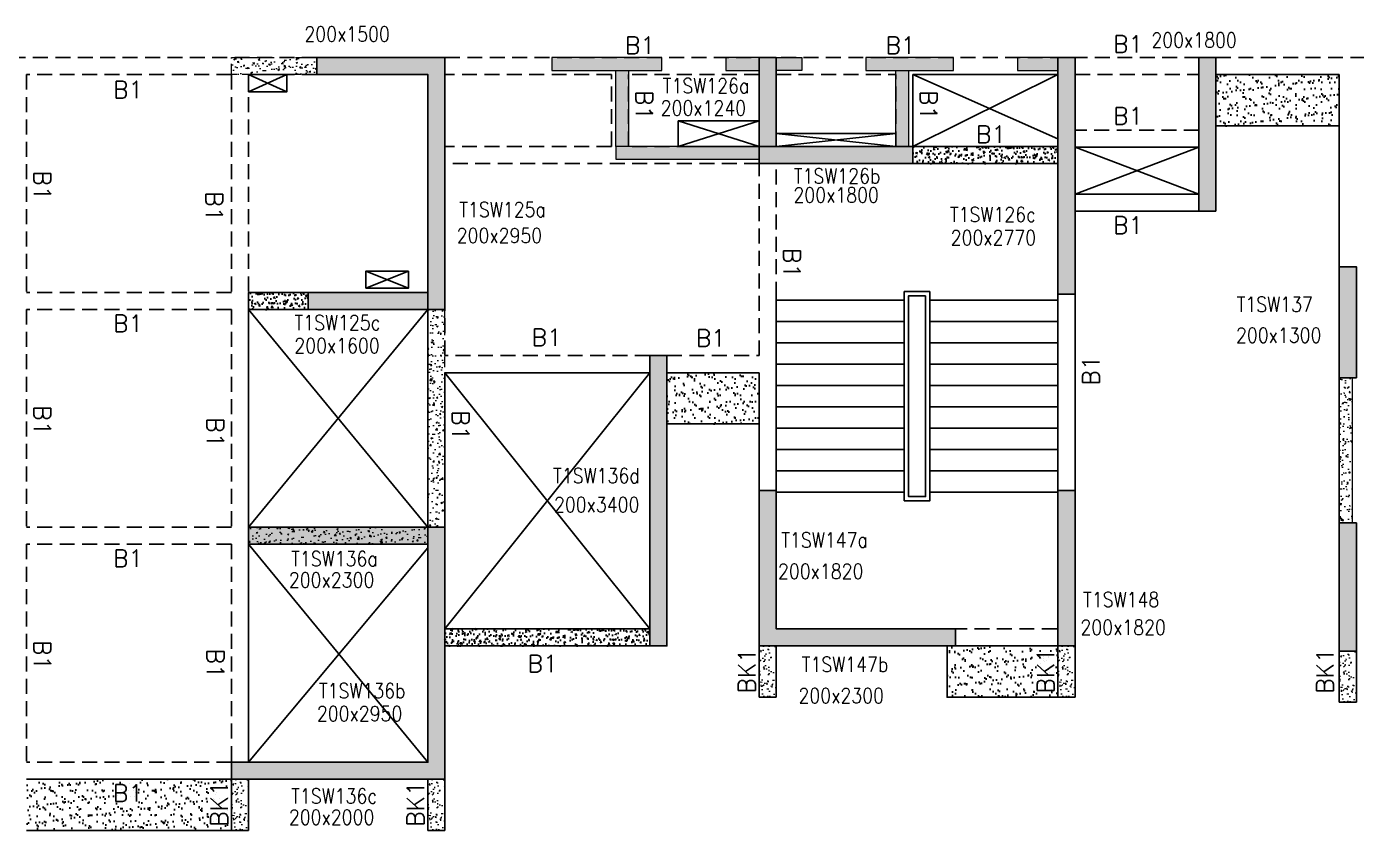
# Model space of a CAD drawing. Header units: millimetres. Extents: x 1078357 to 2594950, y -4969473 to -4636555.
# Drawn here: x 2233855 to 2249430, y -4676153 to -4666740 of the extents above; entities that cross this region are included whole.
import ezdxf

# ---------------------------------------------------------------- set-up
doc = ezdxf.new("R2010")
doc.units = ezdxf.units.MM
doc.header["$PDMODE"] = 35
for name, pattern in [('CONTINOUS', [0]), ('HIDDEN', [0.375, 0.25, -0.125]), ('New Retail block$0$CONTINOUS', [0])]:
    doc.linetypes.add(name, pattern=pattern)
for name, color, linetype, lineweight in [('A-_ANOTDIMA_D-', 6, 'Continuous', 13), ('COL. NO.', 30, 'Continuous', 25), ('COL. SIZE', 7, 'Continuous', 25), ('HATCH', 8, 'Continuous', 30), ('Origin', 40, 'Continuous', 30), ('RCC UPSTAND', 43, 'Continuous', 30), ('S-NON STR RCC WALL', 8, 'Continuous', 0)]:
    doc.layers.add(name, color=color, linetype=linetype, lineweight=lineweight)
for name, color, linetype in [('B-200x650', 241, 'HIDDEN'), ('NON STR. RCC WALL', 6, 'Continuous'), ('S-COLUMN_SHEAR WALL', 1, 'Continuous'), ('S-CUT OUT', 3, 'Continuous'), ('S-PROJECTION', 54, 'New Retail block$0$CONTINOUS'), ('S-STAIR', 8, 'Continuous')]:
    doc.layers.add(name, color=color, linetype=linetype)
doc.styles.add('ROMANS', font='romans.shx', dxfattribs={"width": 0.85})
pattern_1 = [(37.47015413, (-4030852.66, 23381475.28), (-4.72361136, 146.8264517), [0, -115.824, 0, -129.54, 0, -123.825]), (7.4701541, (-4030852.66, 23381475.28), (134.9689868, 214.9772528), [0, -62.484, 0, -104.394, 0, -40.005]), (327.47015413, (-4030946.39, 23381475.33), (237.29790347, 0.3075449), [0, -38.1, 0, -137.16, 0, -179.07]), (317.4701541, (-4030946.39, 23381475.33), (229.1017424, 66.759465), [0, -19.05, 0, -89.916, 0, -102.87])]
pattern_2 = [(50, (2195606.91, -4669954.29), (182.18467, -15.9391), [19.05, -209.55]), (355, (2195606.91, -4669954.29), (-35.2434, 191.05685), [15.24, -167.6406]), (100.45144, (2195622.1, -4669955.61), (146.94125, 175.11775), [16.19, -178.09024]), (46.1842, (2195606.9, -4669903.49), (271.079, -42.0423), [28.575, -314.325]), (96.63556, (2195629.5, -4669907), (237.4041, 247.4261), [24.285, -267.1356]), (351.18415, (2195606.9, -4669903.49), (237.4041, 247.4261), [22.86, -251.4597]), (21, (2195632.31, -4669916.19), (151.6144, -102.2652), [19.05, -209.55]), (326, (2195632.31, -4669916.19), (61.802, 184.188), [15.24, -167.64]), (71.45144, (2195644.94, -4669924.7), (213.4164, 81.9228), [16.19, -178.0899]), (37.5, (2195606.91, -4669954.285), (3.0886, 84.55504), [0, -165.608, 0, -170.18, 0, -168.275]), (7.5, (2195606.91, -4669954.285), (66.81966, 100.18057), [0, -97.028, 0, -161.798, 0, -64.135]), (327.5, (2195550.27, -4669954.285), (135.5906, -5.72874), [0, -63.5, 0, -198.12, 0, -262.89]), (317.5, (2195524.87, -4669954.29), (148.12918, 25.4265), [0, -82.55, 0, -131.572, 0, -186.69])]

# ---------------------------------------------------------------- blocks, each defined once
blk = doc.blocks.new('G$CD63B60BD')
at = {"layer": 'COL. NO.', "linetype": 'Continuous', "style": 'ROMANS', "width": 0.85}
for s, p in [('T1SW126a', (75951, 6532, -320)), ('T1SW126b', (77486, 5476, -320)), ('T1SW125a', (73568, 5083, -320)), ('T1SW126c', (79314, 5025, -320)), ('T1SW137', (82673, 3974, -320)), ('T1SW125c', (71638, 3759, -320)), ('T1SW136d', (74667, 1967, 0)), ('T1SW147a', (77339, 1214, -320)), ('T1SW136a', (71599, 993, -320)), ('T1SW148', (80874, 516, -320)), ('T1SW147b', (77579, -243, -320)), ('T1SW136b', (71924, -552, -320)), ('T1SW136c', (71599, -1785, -320))]:
    blk.add_text(s, height=175, dxfattribs=at).set_placement(p)
at = {"layer": 'COL. SIZE', "linetype": 'Continuous', "style": 'ROMANS', "width": 0.85}
for s, p in [('200x1500', (71754, 7138, -320)), ('200x1800', (81674, 7067, -320)), ('200x1240', (75927, 6271, -320)), ('200x1800', (77482, 5253, -320)), ('200x2950', (73538, 4779, -320)), ('200x2770', (79323, 4753, -320)), ('200x1300', (82665, 3611, -320)), ('200x1600', (71636, 3489, -320)), ('200x3400', (74677, 1628, 0)), ('200x1820', (77301, 847, -320)), ('200x2300', (71572, 745, -320)), ('200x1820', (80843, 191, -320)), ('200x2300', (77541, -609, -320)), ('200x2950', (71900, -821, -320)), ('200x2000', (71572, -2033, -320))]:
    blk.add_text(s, height=175, dxfattribs=at).set_placement(p)

msp = doc.modelspace()

# ---------------------------------------------------------------- hatches: boundary and pattern name
at = {"layer": 'HATCH'}
h = msp.add_hatch(dxfattribs=at)
h.set_pattern_fill('AR-SAND', color=8, scale=3, angle=179.97015)
h.set_pattern_definition([(37.4701541, (-1828608.24, 14015386.83), (-4.72361136, 146.8264517), [0, -115.824, 0, -129.54, 0, -123.825]), (7.4701541, (-1828608.24, 14015386.83), (134.9689868, 214.9772528), [0, -62.484, 0, -104.394, 0, -40.005]), (327.4701541, (-1828701.96, 14015386.87), (237.2979035, 0.3075449), [0, -38.1, 0, -137.16, 0, -179.07]), (317.4701541, (-1828701.96, 14015386.87), (229.1017424, 66.759465), [0, -19.05, 0, -89.916, 0, -102.87])])
h.paths.add_polyline_path([(2249230, -4667302.4), (2247785, -4667302.4), (2247785, -4667902.6), (2249230, -4667902.6)])
h = msp.add_hatch(dxfattribs=at)
h.set_pattern_fill('AR-SAND', color=8, scale=3, angle=179.97015)
h.set_pattern_definition([(37.47015413, (-2925832.95, 18699406.01), (-4.72361136, 146.8264517), [0, -115.824, 0, -129.54, 0, -123.825]), (7.4701541, (-2925832.95, 18699406.01), (134.9689868, 214.9772528), [0, -62.484, 0, -104.394, 0, -40.005]), (327.4701541, (-2925926.68, 18699406.06), (237.2979035, 0.3075449), [0, -38.1, 0, -137.16, 0, -179.07]), (317.4701541, (-2925926.68, 18699406.06), (229.1017424, 66.759465), [0, -19.05, 0, -89.916, 0, -102.87])])
h.paths.add_polyline_path([(2242435, -4670792.5), (2241355, -4670792.5), (2241355, -4671392.5), (2242435, -4671392.5)])
h = msp.add_hatch(dxfattribs=at)
h.set_pattern_fill('AR-SAND', color=8, scale=3, angle=179.97015)
h.set_pattern_definition(pattern_1)
h.paths.add_polyline_path([(2245935, -4674590.9), (2244635, -4674592.5), (2244635, -4673992.5), (2244695, -4673992.5), (2244735, -4673992.5), (2245935, -4673992.5), (2245935, -4674590.9)], is_closed=False)
h.paths.add_polyline_path([(2245527.7, -4674006), (2245161.1, -4674006), (2245161.1, -4674306), (2245527.7, -4674306)], flags=24)
h = msp.add_hatch(dxfattribs=at)
h.set_pattern_fill('AR-SAND', color=8, scale=3, angle=179.97015)
h.set_pattern_definition(pattern_1)
h.paths.add_polyline_path([(2233855, -4675552.5), (2236255, -4675552.5), (2236255, -4676152.5), (2233855, -4676152.5)])
at = {"layer": 'RCC UPSTAND'}
h = msp.add_hatch(dxfattribs=at)
h.set_pattern_fill('AR-CONC', color=8, scale=20, angle=90)
h.set_pattern_definition([(140, (-963765.39, -7205562.11), (12.550427, 143.4520365), [15, -165]), (85, (-963765.39, -7205562.11), (-150.438427, -27.7502667), [12, -132]), (190.4514445, (-963764.35, -7205550.15), (-137.887998, 115.7017693), [12.7480384, -140.2284224]), (136.1842, (-963805.4, -7205562.1), (33.103856, 213.448266), [22.5, -247.5]), (186.6356355, (-963802.63, -7205544.32), (-194.82372, 186.932389), [19.122068, -210.342752]), (81.184164, (-963805.4, -7205562.1), (-194.82372, 186.932389), [18, -198]), (111, (-963795.39, -7205542.11), (80.523778, 119.3814104), [15, -165]), (56, (-963795.39, -7205542.11), (-145.030009, 48.6630664), [12, -132]), (161.4514447, (-963788.68, -7205532.16), (-64.5062306, 168.0444753), [12.748038, -140.2284224]), (127.5, (-963765.39, -7205562.11), (-66.57877077, 2.43197106), [0, -130.4, 0, -134, 0, -132.5]), (97.5, (-963765.39, -7205562.11), (-78.8823424, 52.6139075), [0, -76.4, 0, -127.4, 0, -50.5]), (57.5, (-963765.39, -7205606.71), (4.51097435, 106.7644872), [0, -50, 0, -156, 0, -207]), (47.5, (-963765.39, -7205626.71), (-20.0209965, 116.6372339), [0, -65, 0, -103.6, 0, -147])])
h.paths.add_polyline_path([(2245934.6, -4668142.6), (2245934.6, -4668342.6), (2244234.6, -4668342.6), (2244234.6, -4668142.6)])
h = msp.add_hatch(dxfattribs=at)
h.set_pattern_fill('AR-CONC', color=8, scale=20, angle=90)
h.set_pattern_definition([(140, (-972545.37, -7207272.12), (12.550427, 143.4520365), [15, -165]), (85, (-972545.37, -7207272.12), (-150.438427, -27.7502667), [12, -132]), (190.4514445, (-972544.32, -7207260.16), (-137.887998, 115.7017693), [12.7480384, -140.2284224]), (136.1842, (-972585.37, -7207272.12), (33.103856, 213.448266), [22.5, -247.5]), (186.6356355, (-972582.6, -7207254.33), (-194.82372, 186.932389), [19.122068, -210.342752]), (81.184164, (-972585.37, -7207272.12), (-194.82372, 186.932389), [18, -198]), (111, (-972575.37, -7207252.12), (80.523778, 119.3814104), [15, -165]), (56, (-972575.37, -7207252.12), (-145.030009, 48.6630664), [12, -132]), (161.4514447, (-972568.66, -7207242.17), (-64.5062306, 168.0444753), [12.748038, -140.2284224]), (127.5, (-972545.37, -7207272.117), (-66.57877077, 2.43197106), [0, -130.4, 0, -134, 0, -132.5]), (97.5, (-972545.37, -7207272.12), (-78.8823424, 52.6139075), [0, -76.4, 0, -127.4, 0, -50.5]), (57.5, (-972545.37, -7207316.717), (4.51097435, 106.7644872), [0, -50, 0, -156, 0, -207]), (47.5, (-972545.37, -7207336.72), (-20.0209965, 116.6372339), [0, -65, 0, -103.6, 0, -147])])
h.paths.add_polyline_path([(2237154.6, -4669852.6), (2237154.6, -4670052.6), (2236454.6, -4670052.6), (2236454.6, -4669852.6)])
h = msp.add_hatch(dxfattribs=at)
h.set_pattern_fill('AR-CONC', color=8, scale=20, angle=90)
h.set_pattern_definition([(140, (-968545.36, -7211212.1), (12.550427, 143.4520365), [15, -165]), (85, (-968545.36, -7211212.1), (-150.438427, -27.7502667), [12, -132]), (190.4514445, (-968544.32, -7211200.15), (-137.887998, 115.7017693), [12.7480384, -140.2284224]), (136.1842, (-968585.36, -7211212.1), (33.103856, 213.448266), [22.5, -247.5]), (186.6356355, (-968582.6, -7211194.32), (-194.82372, 186.932389), [19.122068, -210.342752]), (81.184164, (-968585.36, -7211212.1), (-194.82372, 186.932389), [18, -198]), (111, (-968575.36, -7211192.1), (80.523778, 119.3814104), [15, -165]), (56, (-968575.36, -7211192.1), (-145.030009, 48.6630664), [12, -132]), (161.4514447, (-968568.65, -7211182.16), (-64.5062306, 168.0444753), [12.748038, -140.2284224]), (127.5, (-968545.364, -7211212.105), (-66.57877077, 2.43197106), [0, -130.4, 0, -134, 0, -132.5]), (97.5, (-968545.364, -7211212.105), (-78.8823424, 52.6139075), [0, -76.4, 0, -127.4, 0, -50.5]), (57.5, (-968545.364, -7211256.705), (4.51097435, 106.7644872), [0, -50, 0, -156, 0, -207]), (47.5, (-968545.36, -7211276.705), (-20.0209965, 116.6372339), [0, -65, 0, -103.6, 0, -147])])
h.paths.add_polyline_path([(2241154.6, -4673792.6), (2241154.6, -4673992.6), (2238754.6, -4673992.6), (2238754.6, -4673792.6)])
at = {"layer": 'S-COLUMN_SHEAR WALL', "lineweight": 25}
h = msp.add_hatch(color=1, dxfattribs=at)
h.dxf.hatch_style = 1
h.paths.add_polyline_path([(2237254.6, -4667302.6), (2238554.6, -4667302.6), (2238554.6, -4670052.6), (2238754.6, -4670052.6), (2238754.6, -4667102.6), (2237254.6, -4667102.6)])
h = msp.add_hatch(color=1, dxfattribs=at)
h.dxf.hatch_style = 1
h.paths.add_polyline_path([(2242634.6, -4667102.6), (2242434.6, -4667102.6), (2242434.6, -4668142.6), (2242634.6, -4668142.6)])
h = msp.add_hatch(color=1, dxfattribs=at)
h.dxf.hatch_style = 1
h.paths.add_polyline_path([(2246134.6, -4667102.6), (2245934.6, -4667102.6), (2245934.6, -4669872.6), (2246134.6, -4669872.6)])
h = msp.add_hatch(color=1, dxfattribs=at)
h.dxf.hatch_style = 1
h.paths.add_polyline_path([(2247784.6, -4668902.5), (2247584.6, -4668902.5), (2247584.6, -4667102.6), (2247784.6, -4667102.6)])
h = msp.add_hatch(color=1, dxfattribs=at)
h.dxf.hatch_style = 1
h.paths.add_polyline_path([(2242434.6, -4668342.6), (2244234.6, -4668342.6), (2244234.6, -4668142.6), (2242434.6, -4668142.6)])
h = msp.add_hatch(color=1, dxfattribs=at)
h.dxf.hatch_style = 1
h.paths.add_polyline_path([(2249379.6, -4669552.5), (2249365.9, -4669552.5), (2249321, -4669552.5), (2249229.6, -4669552.5), (2249229.6, -4670852.5), (2249429.6, -4670852.5), (2249429.6, -4669702.5), (2249429.6, -4669552.5)])
h = msp.add_hatch(color=1, dxfattribs=at)
h.dxf.hatch_style = 1
h.paths.add_polyline_path([(2238554.6, -4669852.6), (2238554.6, -4670052.6), (2237154.6, -4670052.6), (2237154.6, -4669852.6)])
h = msp.add_hatch(color=1, dxfattribs=at)
h.dxf.hatch_style = 1
h.paths.add_polyline_path([(2241154.6, -4670592.6), (2241154.6, -4673992.6), (2241354.6, -4673992.6), (2241354.6, -4670592.6)])
h = msp.add_hatch(color=1, dxfattribs=at)
h.dxf.hatch_style = 1
h.paths.add_polyline_path([(2242434.6, -4673992.6), (2244734.6, -4673992.6), (2244734.6, -4673792.6), (2242634.6, -4673792.6), (2242634.6, -4672172.6), (2242434.6, -4672172.6)])
h = msp.add_hatch(color=1, dxfattribs=at)
h.dxf.hatch_style = 1
h.paths.add_polyline_path([(2246134.6, -4672172.6), (2245934.6, -4672172.6), (2245934.6, -4673992.6), (2246134.6, -4673992.6)])
h = msp.add_hatch(color=1, dxfattribs=at)
h.dxf.hatch_style = 1
h.paths.add_polyline_path([(2236254.6, -4675552.6), (2238754.6, -4675552.6), (2238754.6, -4672602.6), (2238554.6, -4672602.5), (2238554.6, -4675352.6), (2236254.6, -4675352.6), (2236254.6, -4675552.6)], is_closed=False)
h = msp.add_hatch(color=1, dxfattribs=at)
h.dxf.hatch_style = 1
h.paths.add_polyline_path([(2236454.6, -4672602.5), (2238554.6, -4672602.5), (2238554.6, -4672802.5), (2236454.6, -4672802.5)])
h = msp.add_hatch(color=1, dxfattribs=at)
h.dxf.hatch_style = 1
h.paths.add_polyline_path([(2238554.6, -4672602.5), (2236454.6, -4672602.5), (2236454.6, -4672802.5), (2238554.6, -4672802.5)])
h = msp.add_hatch(color=1, dxfattribs=at)
h.dxf.hatch_style = 1
h.paths.add_polyline_path([(2249229.6, -4674052.6), (2249429.6, -4674052.6), (2249429.6, -4672552.5), (2249229.6, -4672552.5)])
at = {"layer": 'S-NON STR RCC WALL', "linetype": 'HIDDEN', "ltscale": 500}
h = msp.add_hatch(dxfattribs=at)
h.set_pattern_fill('AR-CONC', color=256, angle=180)
h.set_pattern_definition([(50, (1098382.2, 14064.9), (182.184669, -15.9390855), [19.05, -209.55]), (355, (1098382.2, 14064.9), (-35.2434214, 191.056845), [15.24, -167.640584]), (100.4514447, (1098397.38, 14063.57), (146.941247, 175.117752), [16.190009, -178.0902446]), (46.1842, (1098382.2, 14115.7), (271.079041, -42.042328), [28.575, -314.325]), (96.6355576, (1098404.78, 14112.2), (237.404134, 247.426125), [24.285023, -267.135608]), (351.184151, (1098382.2, 14115.7), (237.404134, 247.426125), [22.859967, -251.459732]), (21, (1098407.6, 14103), (151.6143913, -102.265198), [19.05, -209.55]), (326, (1098407.6, 14103), (61.802028, 184.187966), [15.24, -167.64]), (71.451445, (1098420.23, 14094.48), (213.416419, 81.922769), [16.190009, -178.0899376]), (37.5, (1098382.194, 14064.9), (3.08860325, 84.5550389), [0, -165.608, 0, -170.18, 0, -168.275]), (7.5, (1098382.19, 14064.9), (66.8196625, 100.1805748), [0, -97.028, 0, -161.798, 0, -64.135]), (327.5, (1098325.55, 14064.9), (135.5905952, -5.728744), [0, -63.5, 0, -198.12, 0, -262.89]), (317.5, (1098300.15, 14064.9), (148.1291814, 25.426491), [0, -82.55, 0, -131.572, 0, -186.69])])
h.paths.add_polyline_path([(2236255, -4667102.5), (2237255, -4667102.5), (2237255, -4667302.5), (2236255, -4667302.5)])
at = {"layer": 'S-NON STR RCC WALL', "ltscale": 700}
h = msp.add_hatch(dxfattribs=at)
h.set_pattern_fill('AR-CONC', color=256)
h.set_pattern_definition([(50, (1090038.52, -216990.2), (182.184669, -15.9390855), [19.05, -209.55]), (355, (1090038.52, -216990.2), (-35.2434214, 191.056845), [15.24, -167.640584]), (100.4514447, (1090053.7, -216991.53), (146.941247, 175.117752), [16.190009, -178.0902446]), (46.1842, (1090038.52, -216939.4), (271.079041, -42.042328), [28.575, -314.325]), (96.6355576, (1090061.1, -216942.9), (237.404134, 247.426125), [24.285023, -267.135608]), (351.184151, (1090038.52, -216939.4), (237.404134, 247.426125), [22.859967, -251.459732]), (21, (1090063.92, -216952.1), (151.6143913, -102.265198), [19.05, -209.55]), (326, (1090063.92, -216952.1), (61.802028, 184.187966), [15.24, -167.64]), (71.451445, (1090076.56, -216960.63), (213.416419, 81.922769), [16.190009, -178.0899376]), (37.5, (1090038.52, -216990.205), (3.08860325, 84.5550389), [0, -165.608, 0, -170.18, 0, -168.275]), (7.5, (1090038.52, -216990.205), (66.8196625, 100.1805748), [0, -97.028, 0, -161.798, 0, -64.135]), (327.5, (1089981.88, -216990.205), (135.5905952, -5.728744), [0, -63.5, 0, -198.12, 0, -262.89]), (317.5, (1089956.48, -216990.2), (148.1291814, 25.426491), [0, -82.55, 0, -131.572, 0, -186.69])])
h.paths.add_polyline_path([(2245460.1, -4667252.5), (2245935, -4667252.5), (2245935, -4667102.6), (2245460.1, -4667102.6)])
h.paths.add_polyline_path([(2240755.1, -4667252.5), (2240905.1, -4667252.5), (2240905.1, -4668142.5), (2240755.1, -4668142.5)])
h.paths.add_polyline_path([(2243685.1, -4667252.5), (2244710.1, -4667252.5), (2244710.1, -4667102.5), (2243685.1, -4667102.5)])
h.paths.add_polyline_path([(2242635, -4667102.6), (2242935.1, -4667102.6), (2242935.1, -4667252.5), (2242635, -4667252.5)])
h.paths.add_polyline_path([(2240755.1, -4668292.5), (2242435, -4668292.5), (2242435, -4668142.6), (2240755.1, -4668142.6)])
h.paths.add_polyline_path([(2242045.1, -4667252.5), (2242435, -4667252.5), (2242435, -4667102.6), (2242045.1, -4667102.6)])
h.paths.add_polyline_path([(2240005.1, -4667252.5), (2241295.1, -4667252.5), (2241295.1, -4667102.5), (2240005.1, -4667102.5)])
h.paths.add_polyline_path([(2244035.1, -4667252.5), (2244185.1, -4667252.5), (2244185.1, -4668142.5), (2244035.1, -4668142.5)])
at = {"layer": 'S-NON STR RCC WALL', "linetype": 'HIDDEN', "ltscale": 500}
h = msp.add_hatch(dxfattribs=at)
h.set_pattern_fill('AR-CONC', color=256, angle=180)
h.set_pattern_definition(pattern_2)
h.paths.add_polyline_path([(2238755, -4670052.5), (2238555, -4670052.5), (2238555, -4672602.5), (2238755, -4672602.5)])
at = {"layer": 'S-NON STR RCC WALL'}
h = msp.add_hatch(dxfattribs=at)
h.set_pattern_fill('AR-CONC', color=256)
h.set_pattern_definition([(50, (-3076791.14, 18427518.06), (182.184669, -15.9390855), [19.05, -209.55]), (355, (-3076791.14, 18427518.06), (-35.2434214, 191.0568452), [15.24, -167.6405842]), (100.4514447, (-3076775.96, 18427516.73), (146.9412471, 175.1177519), [16.1900088, -178.0902446]), (46.1842, (-3076791.14, 18427568.86), (271.0790409, -42.042328), [28.575, -314.325]), (96.6355576, (-3076768.56, 18427565.36), (237.404134, 247.4261246), [24.285023, -267.135608]), (351.1841512, (-3076791.14, 18427568.86), (237.404134, 247.4261246), [22.859967, -251.459732]), (21, (-3076765.74, 18427556.16), (151.6143913, -102.2651982), [19.05, -209.55]), (326, (-3076765.74, 18427556.16), (61.8020283, 184.1879661), [15.24, -167.64]), (71.451445, (-3076753.11, 18427547.64), (213.4164193, 81.9227689), [16.1900088, -178.0899376]), (37.5, (-3076791.145, 18427518.06), (3.08860325, 84.55503887), [0, -165.608, 0, -170.18, 0, -168.275]), (7.5, (-3076791.145, 18427518.06), (66.8196625, 100.18057482), [0, -97.028, 0, -161.798, 0, -64.135]), (327.5, (-3076847.79, 18427518.06), (135.59059517, -5.728744), [0, -63.5, 0, -198.12, 0, -262.89]), (317.5, (-3076873.19, 18427518.06), (148.1291814, 25.42649103), [0, -82.55, 0, -131.572, 0, -186.69])])
h.paths.add_polyline_path([(2249380, -4672552.5), (2249230, -4672552.5), (2249230, -4670852.5), (2249380, -4670852.5)])
at = {"layer": 'S-NON STR RCC WALL', "linetype": 'HIDDEN', "ltscale": 500}
h = msp.add_hatch(dxfattribs=at)
h.set_pattern_fill('AR-CONC', color=256, angle=180)
h.set_pattern_definition(pattern_2)
h.paths.add_polyline_path([(2236455, -4672602.5), (2238555, -4672602.5), (2238555, -4672802.5), (2236455, -4672802.5)])
at = {"layer": 'S-NON STR RCC WALL'}
h = msp.add_hatch(dxfattribs=at)
h.set_pattern_fill('AR-CONC', color=256, angle=180)
h.set_pattern_definition([(50, (-7387737.22, 37565114.78), (182.184669, -15.93908554), [19.05, -209.55]), (355, (-7387737.22, 37565114.78), (-35.2434214, 191.0568452), [15.24, -167.6405842]), (100.4514447, (-7387722.04, 37565113.45), (146.9412471, 175.1177519), [16.1900088, -178.0902446]), (46.1842, (-7387737.22, 37565165.58), (271.0790409, -42.0423279), [28.575, -314.325]), (96.6355576, (-7387714.63, 37565162.08), (237.404134, 247.4261246), [24.2850231, -267.1356082]), (351.1841512, (-7387737.22, 37565165.58), (237.404134, 247.4261246), [22.859967, -251.459732]), (21, (-7387711.82, 37565152.88), (151.61439127, -102.2651982), [19.05, -209.55]), (326, (-7387711.82, 37565152.88), (61.80202835, 184.1879661), [15.24, -167.64]), (71.451445, (-7387699.19, 37565144.36), (213.4164193, 81.9227689), [16.1900088, -178.0899376]), (37.5, (-7387737.22, 37565114.78), (3.08860325, 84.55503887), [0, -165.608, 0, -170.18, 0, -168.275]), (7.5, (-7387737.22, 37565114.78), (66.81966251, 100.18057482), [0, -97.028, 0, -161.798, 0, -64.135]), (327.5, (-7387793.86, 37565114.78), (135.59059517, -5.72874399), [0, -63.5, 0, -198.12, 0, -262.89]), (317.5, (-7387819.26, 37565114.78), (148.1291814, 25.42649103), [0, -82.55, 0, -131.572, 0, -186.69])])
h.paths.add_polyline_path([(2242635, -4673992.5), (2242435, -4673992.5), (2242435, -4674592.5), (2242635, -4674592.5), (2242635, -4674592.5), (2242635, -4673992.6)], is_closed=False)
h = msp.add_hatch(dxfattribs=at)
h.set_pattern_fill('AR-CONC', color=256, angle=180)
h.set_pattern_definition([(50, (-7384237.31, 37565114.78), (182.184669, -15.93908554), [19.05, -209.55]), (355, (-7384237.31, 37565114.78), (-35.2434214, 191.0568452), [15.24, -167.6405842]), (100.4514447, (-7384222.13, 37565113.45), (146.9412471, 175.1177519), [16.1900088, -178.0902446]), (46.1842, (-7384237.3, 37565165.58), (271.0790409, -42.0423279), [28.575, -314.325]), (96.6355576, (-7384214.72, 37565162.07), (237.404134, 247.4261246), [24.2850231, -267.1356082]), (351.1841512, (-7384237.3, 37565165.58), (237.404134, 247.4261246), [22.859967, -251.459732]), (21, (-7384211.91, 37565152.88), (151.61439127, -102.2651982), [19.05, -209.55]), (326, (-7384211.91, 37565152.88), (61.80202835, 184.1879661), [15.24, -167.64]), (71.451445, (-7384199.28, 37565144.36), (213.4164193, 81.9227689), [16.1900088, -178.0899376]), (37.5, (-7384237.31, 37565114.78), (3.08860325, 84.55503887), [0, -165.608, 0, -170.18, 0, -168.275]), (7.5, (-7384237.31, 37565114.78), (66.81966251, 100.18057482), [0, -97.028, 0, -161.798, 0, -64.135]), (327.5, (-7384293.95, 37565114.78), (135.59059517, -5.72874399), [0, -63.5, 0, -198.12, 0, -262.89]), (317.5, (-7384319.35, 37565114.78), (148.1291814, 25.42649103), [0, -82.55, 0, -131.572, 0, -186.69])])
h.paths.add_polyline_path([(2246134.9, -4673992.5), (2245934.9, -4673992.5), (2245934.9, -4674592.5), (2246134.9, -4674592.5), (2246134.9, -4674592.5), (2246134.9, -4673992.6)], is_closed=False)
h = msp.add_hatch(dxfattribs=at)
h.set_pattern_fill('AR-CONC', color=256, angle=180)
h.set_pattern_definition([(50, (-7380942.36, 37565054.77), (182.184669, -15.93908554), [19.05, -209.55]), (355, (-7380942.36, 37565054.77), (-35.2434214, 191.0568452), [15.24, -167.6405842]), (100.4514447, (-7380927.18, 37565053.44), (146.9412471, 175.1177519), [16.1900088, -178.0902446]), (46.1842, (-7380942.36, 37565105.57), (271.0790409, -42.0423279), [28.575, -314.325]), (96.6355576, (-7380919.77, 37565102.07), (237.404134, 247.4261246), [24.2850231, -267.1356082]), (351.1841512, (-7380942.36, 37565105.57), (237.404134, 247.4261246), [22.859967, -251.459732]), (21, (-7380916.96, 37565092.87), (151.61439127, -102.2651982), [19.05, -209.55]), (326, (-7380916.96, 37565092.87), (61.80202835, 184.1879661), [15.24, -167.64]), (71.451445, (-7380904.32, 37565084.35), (213.4164193, 81.9227689), [16.1900088, -178.0899376]), (37.5, (-7380942.36, 37565054.77), (3.08860325, 84.55503887), [0, -165.608, 0, -170.18, 0, -168.275]), (7.5, (-7380942.36, 37565054.77), (66.81966251, 100.18057482), [0, -97.028, 0, -161.798, 0, -64.135]), (327.5, (-7380999, 37565054.77), (135.59059517, -5.72874399), [0, -63.5, 0, -198.12, 0, -262.89]), (317.5, (-7381024.4, 37565054.77), (148.1291814, 25.42649103), [0, -82.55, 0, -131.572, 0, -186.69])])
h.paths.add_polyline_path([(2249429.9, -4674052.5), (2249229.9, -4674052.5), (2249229.9, -4674652.5), (2249429.9, -4674652.5), (2249429.9, -4674652.5), (2249429.9, -4674052.6)], is_closed=False)
h = msp.add_hatch(dxfattribs=at)
h.set_pattern_fill('AR-CONC', color=256, angle=180)
h.set_pattern_definition([(50, (-7393917.32, 37563554.77), (182.184669, -15.93908554), [19.05, -209.55]), (355, (-7393917.32, 37563554.77), (-35.2434214, 191.0568452), [15.24, -167.6405842]), (100.4514447, (-7393902.14, 37563553.44), (146.9412471, 175.1177519), [16.1900088, -178.0902446]), (46.1842, (-7393917.32, 37563605.57), (271.0790409, -42.0423279), [28.575, -314.325]), (96.6355576, (-7393894.73, 37563602.06), (237.404134, 247.4261246), [24.2850231, -267.1356082]), (351.1841512, (-7393917.32, 37563605.57), (237.404134, 247.4261246), [22.859967, -251.459732]), (21, (-7393891.92, 37563592.87), (151.61439127, -102.2651982), [19.05, -209.55]), (326, (-7393891.92, 37563592.87), (61.80202835, 184.1879661), [15.24, -167.64]), (71.451445, (-7393879.29, 37563584.35), (213.4164193, 81.9227689), [16.1900088, -178.0899376]), (37.5, (-7393917.32, 37563554.77), (3.08860325, 84.55503887), [0, -165.608, 0, -170.18, 0, -168.275]), (7.5, (-7393917.32, 37563554.77), (66.81966251, 100.18057482), [0, -97.028, 0, -161.798, 0, -64.135]), (327.5, (-7393973.96, 37563554.77), (135.59059517, -5.72874399), [0, -63.5, 0, -198.12, 0, -262.89]), (317.5, (-7393999.36, 37563554.77), (148.1291814, 25.42649103), [0, -82.55, 0, -131.572, 0, -186.69])])
h.paths.add_polyline_path([(2236454.9, -4675552.5), (2236254.9, -4675552.5), (2236254.9, -4676152.5), (2236454.9, -4676152.5), (2236454.9, -4676152.5), (2236454.9, -4675552.6)], is_closed=False)
h = msp.add_hatch(dxfattribs=at)
h.set_pattern_fill('AR-CONC', color=256, angle=180)
h.set_pattern_definition([(50, (-7391617.32, 37563554.77), (182.184669, -15.93908554), [19.05, -209.55]), (355, (-7391617.32, 37563554.77), (-35.2434214, 191.0568452), [15.24, -167.6405842]), (100.4514447, (-7391602.14, 37563553.44), (146.9412471, 175.1177519), [16.1900088, -178.0902446]), (46.1842, (-7391617.32, 37563605.57), (271.0790409, -42.0423279), [28.575, -314.325]), (96.6355576, (-7391594.73, 37563602.06), (237.404134, 247.4261246), [24.2850231, -267.1356082]), (351.1841512, (-7391617.32, 37563605.57), (237.404134, 247.4261246), [22.859967, -251.459732]), (21, (-7391591.92, 37563592.87), (151.61439127, -102.2651982), [19.05, -209.55]), (326, (-7391591.92, 37563592.87), (61.80202835, 184.1879661), [15.24, -167.64]), (71.451445, (-7391579.29, 37563584.35), (213.4164193, 81.9227689), [16.1900088, -178.0899376]), (37.5, (-7391617.32, 37563554.77), (3.08860325, 84.55503887), [0, -165.608, 0, -170.18, 0, -168.275]), (7.5, (-7391617.32, 37563554.77), (66.81966251, 100.18057482), [0, -97.028, 0, -161.798, 0, -64.135]), (327.5, (-7391673.96, 37563554.77), (135.59059517, -5.72874399), [0, -63.5, 0, -198.12, 0, -262.89]), (317.5, (-7391699.36, 37563554.77), (148.1291814, 25.42649103), [0, -82.55, 0, -131.572, 0, -186.69])])
h.paths.add_polyline_path([(2238754.9, -4675552.5), (2238554.9, -4675552.5), (2238554.9, -4676152.5), (2238754.9, -4676152.5), (2238754.9, -4676152.5), (2238754.9, -4675552.6)], is_closed=False)

# ---------------------------------------------------------------- linework, layer by layer
at = {"layer": 'B-200x650', "linetype": 'HIDDEN', "ltscale": 700}
for p, q in [((2237255, -4667102.5, 0), (2232755, -4667102.5, 0)), ((2238755, -4667102.5, 0), (2247585, -4667102.5, 0)), ((2247785, -4667102.5, 0), (2251780, -4667102.5, 0)), ((2233855, -4667302.5, 0), (2233855, -4669852.5, 0)), ((2236255, -4667302.5, 0), (2233855, -4667302.5, 0)), ((2236255, -4667302.5, 0), (2236255, -4669852.5, 0)), ((2236455, -4667302.5, 0), (2236455, -4669852.5, 0)), ((2237255, -4667302.5, 0), (2236455, -4667302.5, 0)), ((2240705, -4667302.5, 0), (2238755, -4667302.5, 0)), ((2240705.1, -4668142.5, 0), (2240705, -4667302.5, 0)), ((2242435, -4667302.5, 0), (2240905, -4667302.5, 0)), ((2240905.1, -4668142.5, 0), (2240905, -4667302.5, 0)), ((2242635, -4667302.5, 0), (2244035, -4667302.5, 0)), ((2244035, -4668142.5, 0), (2244035, -4667302.5, 0)), ((2246135, -4667302.5, 0), (2247585, -4667302.5, 0)), ((2247585, -4667952.5, 0), (2246135, -4667952.5, 0)), ((2240705.1, -4668142.5, 0), (2238755, -4668142.5, 0)), ((2242435, -4668142.5, 0), (2240905.1, -4668142.5, 0)), ((2242435, -4668342.5, 0), (2238755, -4668342.5, 0)), ((2242435, -4670592.5, 0), (2242435, -4668342.5, 0)), ((2242635, -4669902.5, 0), (2242635, -4668342.5, 0)), ((2236255, -4669852.5, 0), (2233855, -4669852.5, 0)), ((2236454.7, -4669852.5, 0), (2237154.7, -4669852.5, 0)), ((2233855, -4670052.5, 0), (2233855, -4672602.5, 0)), ((2236255, -4670052.5, 0), (2233855, -4670052.5, 0)), ((2236255, -4670052.5, 0), (2236255, -4672602.5, 0)), ((2238755, -4670592.5, 0), (2238755, -4670052.5, 0)), ((2241155, -4670592.5, 0), (2238755, -4670592.5, 0)), ((2241355, -4670592.5, 0), (2242435, -4670592.5, 0)), ((2236255, -4672602.5, 0), (2233855, -4672602.5, 0)), ((2233855, -4672802.5, 0), (2233855, -4675392.5, 0)), ((2236255, -4672802.5, 0), (2233855, -4672802.5, 0)), ((2236255, -4672802.5, 0), (2236255, -4675392.5, 0)), ((2244695, -4673792.5, 0), (2245935, -4673792.5, 0)), ((2236255, -4675352.5, 0), (2233855, -4675352.5, 0))]:
    msp.add_line(p, q, dxfattribs=at)
at = {"layer": 'B-200x650', "linetype": 'CONTINOUS', "ltscale": 700}
for p, q in [((2244235, -4668142.5, 0), (2244235, -4667302.5, 0)), ((2244235, -4667302.5, 0), (2245935, -4667302.5, 0)), ((2247785, -4667302.5, 0), (2249230, -4667302.5, 0)), ((2249230, -4667302.5, 0), (2249230, -4672552.5, 0)), ((2242635, -4672172.5, 0), (2242635, -4669902.5, 0)), ((2236454.7, -4670052.5, 0), (2237154.7, -4670052.6, 0)), ((2236455, -4670052.5, 0), (2236455, -4672602.5, 0)), ((2238555, -4672602.5, 0), (2238555, -4670052.5, 0)), ((2241155, -4670792.5, 0), (2238755, -4670792.5, 0)), ((2238755, -4672602.5, 0), (2238755, -4670792.5, 0)), ((2241355, -4670792.5, 0), (2242435, -4670792.5, 0)), ((2242435, -4672172.5, 0), (2242435, -4670792.5, 0)), ((2238555, -4672602.5, 0), (2236455, -4672602.5, 0)), ((2236455, -4672802.5, 0), (2236455, -4675352.5, 0)), ((2238555, -4672802.5, 0), (2236455, -4672802.5, 0)), ((2242435, -4674592.5, 0), (2242435, -4673992.5, 0)), ((2242635, -4673992.5, 0), (2242635, -4674592.5, 0)), ((2244695, -4673992.5, 0), (2245935, -4673992.5, 0)), ((2245934.9, -4674592.5, 0), (2245934.9, -4673992.5, 0)), ((2246134.9, -4673992.5, 0), (2246134.9, -4674592.5, 0)), ((2249229.9, -4674652.5, 0), (2249229.9, -4674052.5, 0)), ((2249429.9, -4674052.5, 0), (2249429.9, -4674652.5, 0)), ((2242635, -4674592.5, 0), (2242435, -4674592.5, 0)), ((2246134.9, -4674592.5, 0), (2245934.9, -4674592.5, 0)), ((2249429.9, -4674652.5, 0), (2249229.9, -4674652.5, 0)), ((2236255, -4675552.5, 0), (2233855, -4675552.5, 0)), ((2236254.9, -4676152.5, 0), (2236254.9, -4675552.5, 0)), ((2236454.9, -4675552.5, 0), (2236454.9, -4676152.5, 0)), ((2238554.9, -4676152.5, 0), (2238554.9, -4675552.5, 0)), ((2238754.9, -4675552.5, 0), (2238754.9, -4676152.5, 0)), ((2236454.9, -4676152.5, 0), (2236254.9, -4676152.5, 0)), ((2238754.9, -4676152.5, 0), (2238554.9, -4676152.5, 0))]:
    msp.add_line(p, q, dxfattribs=at)
at = {"layer": 'B-200x650', "linetype": 'Continuous', "ltscale": 700}
for p, q in [((2244234.8, -4668142.6, 0), (2245934.8, -4668142.6, 0)), ((2247585, -4668152.5, 0), (2246135, -4668152.5, 0)), ((2244234.8, -4668342.6, 0), (2245934.8, -4668342.6, 0)), ((2247585, -4668702.5, 0), (2246135, -4668702.5, 0)), ((2247585, -4668902.5, 0), (2246135, -4668902.5, 0)), ((2245935, -4669872.5, 0), (2245935, -4672172.5, 0)), ((2246135, -4669872.5, 0), (2246135, -4672172.5, 0))]:
    msp.add_line(p, q, dxfattribs=at)
at = {"layer": 'B-200x650', "linetype": 'CONTINOUS', "ltscale": 700, "elevation": 0}
msp.add_lwpolyline([(2238755, -4673792.5), (2241154.8, -4673792.5), (2241154.8, -4673992.6), (2238755, -4673992.6)], close=True, dxfattribs=at)
at = {"layer": 'NON STR. RCC WALL', "elevation": 0}
for points in [[(2245934.6, -4668142.6), (2245934.6, -4668342.6), (2244234.6, -4668342.6), (2244234.6, -4668142.6)], [(2237154.6, -4669852.6), (2237154.6, -4670052.6), (2236454.6, -4670052.6), (2236454.6, -4669852.6)], [(2241154.6, -4673792.6), (2241154.6, -4673992.6), (2238754.6, -4673992.6), (2238754.6, -4673792.6)]]:
    msp.add_lwpolyline(points, close=True, dxfattribs=at)
at = {"layer": 'Origin', "ltscale": 700}
msp.add_point((2238554.5, -4675352.6, 0), dxfattribs=at)
at = {"layer": 'S-COLUMN_SHEAR WALL', "color": 1, "lineweight": 25}
msp.add_line((2244234.6, -4668142.6, 0), (2244234.6, -4668342.6, 0), dxfattribs=at)
at = {"layer": 'S-COLUMN_SHEAR WALL', "color": 1, "lineweight": 25, "elevation": 0}
for points in [[(2237254.6, -4667302.6), (2238554.6, -4667302.6), (2238554.6, -4670052.6), (2238754.6, -4670052.6), (2238754.6, -4667102.6), (2237254.6, -4667102.6), (2237254.6, -4667302.6)], [(2236254.6, -4675552.6), (2238754.6, -4675552.6), (2238754.6, -4672602.6), (2238554.6, -4672602.5), (2238554.6, -4675352.6), (2236254.6, -4675352.6), (2236254.6, -4675552.6)]]:
    msp.add_lwpolyline(points, dxfattribs=at)
for points in [[(2242634.6, -4667102.6), (2242434.6, -4667102.6), (2242434.6, -4668142.6), (2242634.6, -4668142.6)], [(2246134.6, -4667102.6), (2245934.6, -4667102.6), (2245934.6, -4669872.6), (2246134.6, -4669872.6)], [(2247784.6, -4668902.5), (2247584.6, -4668902.5), (2247584.6, -4667102.6), (2247784.6, -4667102.6)], [(2242434.6, -4668342.6), (2244234.6, -4668342.6), (2244234.6, -4668142.6), (2242434.6, -4668142.6)], [(2249229.6, -4669552.5), (2249429.6, -4669552.5), (2249429.6, -4670852.5), (2249229.6, -4670852.5)], [(2238554.6, -4669852.6), (2238554.6, -4670052.6), (2237154.6, -4670052.6), (2237154.6, -4669852.6)], [(2241154.6, -4670592.6), (2241354.6, -4670592.6), (2241354.6, -4673992.6), (2241154.6, -4673992.6)], [(2242434.6, -4673992.6), (2244734.6, -4673992.6), (2244734.6, -4673792.6), (2242634.6, -4673792.6), (2242634.6, -4672172.6), (2242434.6, -4672172.6)], [(2246134.6, -4672172.6), (2245934.6, -4672172.6), (2245934.6, -4673992.6), (2246134.6, -4673992.6)], [(2236454.6, -4672602.5), (2238554.6, -4672602.5), (2238554.6, -4672802.5), (2236454.6, -4672802.5)], [(2249229.6, -4674052.6), (2249429.6, -4674052.6), (2249429.6, -4672552.5), (2249229.6, -4672552.5)]]:
    msp.add_lwpolyline(points, close=True, dxfattribs=at)
at = {"layer": 'S-CUT OUT', "ltscale": 700}
for p, q in [((2236454.7, -4667302.5, 0), (2236904.7, -4667502.5, 0)), ((2236904.7, -4667302.5, 0), (2236454.7, -4667502.5, 0)), ((2237829.7, -4669802.5, 0), (2238329.7, -4669602.5, 0)), ((2238329.7, -4669802.5, 0), (2237829.7, -4669602.5, 0))]:
    msp.add_line(p, q, dxfattribs=at)
at = {"layer": 'S-CUT OUT'}
for p, q in [((2244235, -4667302.5, 0), (2245935, -4668052.5, 0)), ((2245935, -4667302.5, 0), (2244235, -4668142.5, 0)), ((2241485, -4667842.5, 0), (2242435, -4668142.6, 0)), ((2242435, -4667842.5, 0), (2241485, -4668142.5, 0)), ((2244035, -4667992.5, 0), (2242635, -4668142.6, 0)), ((2242635, -4667992.5, 0), (2244035, -4668142.5, 0)), ((2246135, -4668702.5, 0), (2247585, -4668152.5, 0)), ((2247585, -4668702.5, 0), (2246135, -4668152.5, 0))]:
    msp.add_line(p, q, dxfattribs=at)
at = {"layer": 'S-CUT OUT', "ltscale": 700, "elevation": 0}
for points in [[(2236904.7, -4667302.5), (2236454.7, -4667302.5), (2236454.7, -4667502.5), (2236904.7, -4667502.5)], [(2238329.7, -4669602.5), (2237829.7, -4669602.5), (2237829.7, -4669802.5), (2238329.7, -4669802.5)]]:
    msp.add_lwpolyline(points, close=True, dxfattribs=at)
at = {"layer": 'S-CUT OUT', "elevation": 0}
for points in [[(2241485, -4667842.5), (2242435, -4667842.5), (2242435, -4668142.5), (2241485, -4668142.5)], [(2242635, -4667992.5), (2244035, -4667992.5), (2244035, -4668142.5), (2242635, -4668142.5)]]:
    msp.add_lwpolyline(points, close=True, dxfattribs=at)
for points in [[(2236455, -4672602.5), (2238555, -4670052.5)], [(2236455, -4670052.5), (2238555, -4672602.5)], [(2241155, -4670792.5), (2238755, -4673792.5)], [(2238755, -4670792.5), (2241155, -4673792.5)], [(2236455, -4672802.5), (2238555, -4675352.5)], [(2236455, -4675352.5), (2238555, -4672842.5)]]:
    msp.add_lwpolyline(points, dxfattribs=at)
at = {"layer": 'S-NON STR RCC WALL', "linetype": 'HIDDEN', "ltscale": 500, "elevation": 0}
for points in [[(2236255, -4667102.5), (2237255, -4667102.5), (2237255, -4667302.5), (2236255, -4667302.5)], [(2238755, -4670052.5), (2238555, -4670052.5), (2238555, -4672602.5), (2238755, -4672602.5)], [(2236455, -4672602.5), (2238555, -4672602.5), (2238555, -4672802.5), (2236455, -4672802.5)]]:
    msp.add_lwpolyline(points, close=True, dxfattribs=at)
at = {"layer": 'S-NON STR RCC WALL', "ltscale": 700, "elevation": 0}
for points in [[(2240005.1, -4667252.5), (2241295.1, -4667252.5), (2241295.1, -4667102.5), (2240005.1, -4667102.5)], [(2242045.1, -4667252.5), (2242435, -4667252.5), (2242435, -4667102.6), (2242045.1, -4667102.6)], [(2242635, -4667102.6), (2242935.1, -4667102.6), (2242935.1, -4667252.5), (2242635, -4667252.5)], [(2243685.1, -4667252.5), (2244710.1, -4667252.5), (2244710.1, -4667102.5), (2243685.1, -4667102.5)], [(2245460.1, -4667252.5), (2245935, -4667252.5), (2245935, -4667102.6), (2245460.1, -4667102.6)], [(2240755.1, -4667252.5), (2240905.1, -4667252.5), (2240905.1, -4668142.5), (2240755.1, -4668142.5)], [(2244035.1, -4667252.5), (2244185.1, -4667252.5), (2244185.1, -4668142.5), (2244035.1, -4668142.5)], [(2240755.1, -4668292.5), (2242435, -4668292.5), (2242435, -4668142.6), (2240755.1, -4668142.6)]]:
    msp.add_lwpolyline(points, close=True, dxfattribs=at)
at = {"layer": 'S-NON STR RCC WALL', "elevation": 0}
msp.add_lwpolyline([(2249380, -4672552.5), (2249230, -4672552.5), (2249230, -4670852.5), (2249380, -4670852.5)], close=True, dxfattribs=at)
at = {"layer": 'S-PROJECTION'}
for p, q in [((2247785, -4667902.5, 0), (2249230, -4667902.5, 0)), ((2245935, -4674590.9, 0), (2245935, -4674392.5, 0)), ((2236255, -4676152.5, 0), (2236255, -4675952.5, 0)), ((2236255, -4676152.5, 0), (2233855, -4676152.5, 0))]:
    msp.add_line(p, q, dxfattribs=at)
at = {"layer": 'S-PROJECTION', "elevation": 0}
msp.add_lwpolyline([(2242435, -4670792.5), (2241355, -4670792.5), (2241355, -4671392.5), (2242435, -4671392.5)], close=True, dxfattribs=at)
msp.add_lwpolyline([(2245935, -4674590.9), (2244635, -4674592.5), (2244635, -4673992.5)], dxfattribs=at)
at = {"layer": 'S-STAIR', "elevation": 0}
for points in [[(2244135, -4669942.5), (2242635, -4669942.5)], [(2242635, -4669942.5), (2242635, -4672192.5), (2244135, -4672192.5)], [(2244435, -4669942.5), (2245935, -4669942.5)], [(2245935, -4669942.5), (2245935, -4672192.5), (2244435, -4672192.5)], [(2242635, -4670192.5), (2244135, -4670192.5)], [(2245935, -4670192.5), (2244435, -4670192.5)], [(2242635, -4670442.5), (2244135, -4670442.5)], [(2245935, -4670442.5), (2244435, -4670442.5)], [(2242635, -4670692.5), (2244135, -4670692.5)], [(2245935, -4670692.5), (2244435, -4670692.5)], [(2242635, -4670942.5), (2244135, -4670942.5)], [(2245935, -4670942.5), (2244435, -4670942.5)], [(2242635, -4671192.5), (2244135, -4671192.5)], [(2245935, -4671192.5), (2244435, -4671192.5)], [(2242635, -4671442.5), (2244135, -4671442.5)], [(2245935, -4671442.5), (2244435, -4671442.5)], [(2242635, -4671692.5), (2244135, -4671692.5)], [(2245935, -4671692.5), (2244435, -4671692.5)], [(2242635, -4671942.5), (2244135, -4671942.5)], [(2245935, -4671942.5), (2244435, -4671942.5)]]:
    msp.add_lwpolyline(points, dxfattribs=at)
for points in [[(2244435, -4669842.5), (2244435, -4672292.5), (2244135, -4672292.5), (2244135, -4669842.5)], [(2244385, -4669892.5), (2244385, -4672242.5), (2244185, -4672242.5), (2244185, -4669892.5)]]:
    msp.add_lwpolyline(points, close=True, dxfattribs=at)

# ---------------------------------------------------------------- block references
at = {"layer": 'A-_ANOTDIMA_D-', "color": 2, "ltscale": 700}
msp.add_blockref('G$CD63B60BD', (2165354.6, -4674052.5, 0), dxfattribs=at)

# ---------------------------------------------------------------- texts
at = {"layer": 'B-200x650', "linetype": 'HIDDEN', "ltscale": 500, "style": 'ROMANS'}
for rotation, p in [(359.99906, (2240863.2, -4667058.6, -2.7)), (359.99906, (2243915.1, -4667058.6, -2.7)), (359.99906, (2246580.5, -4667044.5, -2.7)), (359.99906, (2234867.9, -4667578.3, -2.7)), (269.99906, (2240988.9, -4667483.8, -2.7)), (269.99906, (2244318.9, -4667483.8, -2.7)), (359.99906, (2246580.5, -4667885.3, -2.7)), (359.99906, (2244974.9, -4668101.3, -2.7)), (269.99906, (2233938.9, -4668423.8, -2.7)), (269.99906, (2235952.8, -4668669, -2.7)), (359.99906, (2246580.5, -4669164.8, -2.7)), (359.99906, (2234867.9, -4670316, -2.7)), (359.99906, (2239769.5, -4670479.4, -2.7)), (359.99906, (2241693.3, -4670487.4, -2.7)), (89.99906, (2246420.1, -4670943.6, -2.7)), (269.99906, (2233938.9, -4671173.8, -2.7)), (269.99906, (2235965.2, -4671314.7, -2.7)), (359.99906, (2234867.9, -4673066, -2.7)), (269.99906, (2233938.9, -4673923.8, -2.7)), (269.99906, (2235967.2, -4674023.3, -2.7)), (359.99906, (2239722.9, -4674298.6, -2.7)), (359.99906, (2234867.7, -4675816, -2.7))]:
    msp.add_text('B1', height=200, rotation=rotation, dxfattribs=at).set_placement(p)
at = {"layer": 'B-200x650', "linetype": 'HIDDEN', "ltscale": 700, "style": 'ROMANS'}
for p in [(2242718.9, -4669332.5, -2.7), (2238838.9, -4671234.1, -2.7)]:
    msp.add_text('B1', height=200, rotation=269.99906, dxfattribs=at).set_placement(p)
at = {"layer": 'B-200x650', "linetype": 'CONTINOUS', "ltscale": 700, "style": 'ROMANS'}
for p in [(2242390.4, -4674549.8, 50), (2245890.3, -4674549.8, 50), (2249162.7, -4674552.2, 50), (2236210.3, -4676109.8, 50), (2238510.3, -4676109.8, 50)]:
    msp.add_text('BK1', height=200, rotation=90, dxfattribs=at).set_placement(p)

doc.saveas('drawing.dxf')
